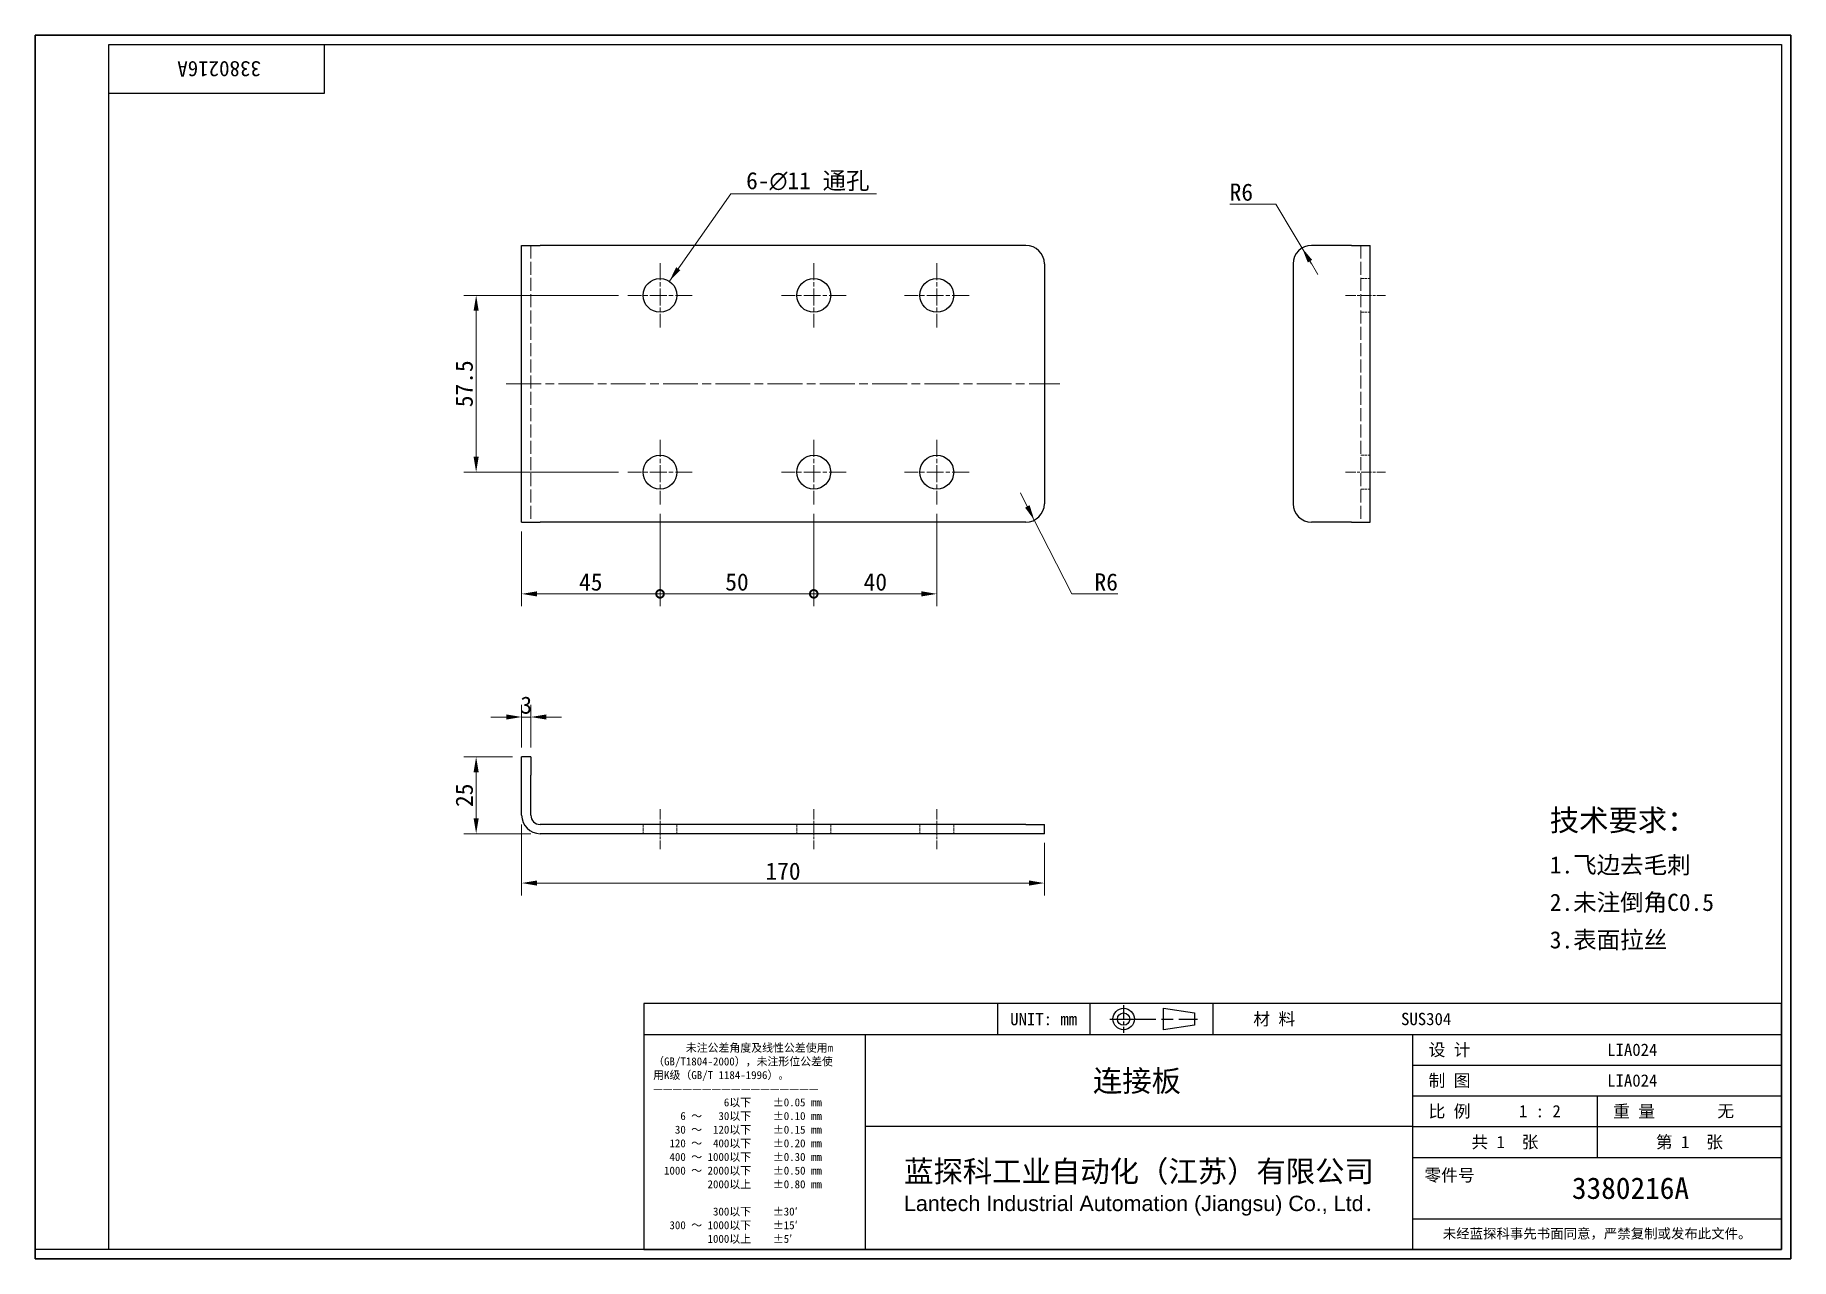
# Model space of a CAD drawing. Header units: millimetres. Extents: x 12 to 583, y 11 to 409.
import ezdxf
from ezdxf.enums import TextEntityAlignment as Align

# ---------------------------------------------------------------- set-up
doc = ezdxf.new("R2010")
doc.units = ezdxf.units.MM
doc.header["$LTSCALE"] = 2
doc.linetypes.add('CHAIN', pattern=[0.3543, 0.2362, -0.0295, 0.0591, -0.0295])
doc.linetypes.add('DASHED', pattern=[0.2067, 0.1654, -0.0413])
for name, color, linetype, lineweight in [('1', 7, 'Continuous', 18), ('可见 (ISO)', 7, 'Continuous', 25), ('图框 (ISO)', 7, 'Continuous', 35), ('标题 (ISO)', 7, 'Continuous', 25)]:
    doc.layers.add(name, color=color, linetype=linetype, lineweight=lineweight)
for name, color, linetype, lineweight, true_color in [('中心标记 (ISO)', 1, 'CHAIN', 18, 0xff0000), ('中心线 (ISO)', 1, 'CHAIN', 18, 0xff0000), ('尺寸 (ISO)', 7, 'Continuous', 18, 0x008000), ('符号 (ISO)', 7, 'Continuous', 18, 0x008000), ('隐藏 (ISO)', 5, 'DASHED', 18, 0x0000ff)]:
    doc.layers.add(name, color=color, linetype=linetype, lineweight=lineweight, true_color=true_color)
doc.styles.add('文本样式164', font='SimSun.ttf')
doc.styles.add('文本样式165', font='SimSun.ttf')
doc.styles.add('文本样式74', font='SimSun.ttf')
doc.styles.add('最新国标', font='simfang.ttf')
doc.styles.add('注释文本 (ISO)', font='simfang.ttf')
doc.dimstyles.new('默认 (GB)', dxfattribs={"dimscale": 2, "dimtxt": 2.8, "dimasz": 2.5, "dimexe": 2, "dimexo": 1.5, "dimgap": 0.5, "dimtad": 1, "dimtoh": 1, "dimdsep": 46, "dimtxsty": '最新国标', "dimcen": 0.09, "dimdle": 10, "dimclrd": 256, "dimclre": 256, "dimclrt": 256, "dimaunit": 1, "dimadec": 3, "dimazin": 2, "dimtfac": 0.535714, "dimtdec": 3, "dimtmove": 0, "dimatfit": 3, "dimfxl": 0, "dimtolj": 1, "dimlwd": -1, "dimlwe": -1, "dimarcsym": 0})
doc.dimstyles.new('默认 (GB)$7', dxfattribs={"dimscale": 2, "dimtxt": 2.8, "dimasz": 2.5, "dimexe": 2, "dimexo": 1.5, "dimgap": 0.5, "dimtad": 1, "dimtoh": 1, "dimdsep": 46, "dimtxsty": '最新国标', "dimcen": 0.09, "dimdle": 10, "dimclrd": 256, "dimclre": 256, "dimclrt": 256, "dimaunit": 1, "dimadec": 3, "dimazin": 2, "dimtfac": 0.535714, "dimtdec": 3, "dimtmove": 0, "dimatfit": 3, "dimfxl": 0, "dimtolj": 1, "dimlwd": -1, "dimlwe": -1, "dimarcsym": 0})

# ---------------------------------------------------------------- blocks, each defined once
blk = doc.blocks.new('图框 最新国标')
at = {"layer": '图框 (ISO)'}
for p, q in [((6, 7), (6, 204.5)), ((6, 204.5), (291.5, 204.5)), ((291.5, 204.5), (291.5, 5.5)), ((6, 7), (6, 5.5)), ((6, 7), (6, 5.5)), ((291.5, 5.5), (6, 5.5))]:
    blk.add_line(p, q, dxfattribs=at)
at = {"layer": '图框 (ISO)', "color": 7, "linetype": 'Continuous', "lineweight": 25}
for p, q in [((18, 203), (290, 203)), ((18, 7), (18, 203)), ((18, 203), (290, 203)), ((53, 203), (53, 195)), ((290, 203), (290, 7)), ((290, 203), (290, 7)), ((53, 195), (18, 195)), ((290, 7), (6, 7)), ((290, 7), (18, 7))]:
    blk.add_line(p, q, dxfattribs=at)
at = {"layer": '图框 (ISO)', "style": '文本样式74'}
blk.add_attdef('零件代号_001', (42.72, 200.25), '', height=2.5, rotation=180, dxfattribs=at)
blk = doc.blocks.new('标题栏 最新国标')
at = {"layer": '标题 (ISO)'}
for p, q in [((381.98, -183.84), (196.98, -183.84)), ((196.98, -183.84), (196.98, -223.84)), ((254.48, -183.84), (254.48, -188.84)), ((269.48, -183.84), (269.48, -188.84)), ((281.48, -188.09), (281.48, -184.59)), ((281.48, -184.59), (286.48, -185.34)), ((286.48, -185.34), (286.48, -187.34)), ((289.48, -183.84), (289.48, -188.84)), ((381.98, -223.84), (381.98, -183.84)), ((383.48, -183.84), (383.48, -225.34)), ((286.48, -187.34), (281.48, -188.09)), ((196.98, -188.84), (381.98, -188.84)), ((232.98, -188.84), (232.98, -223.84)), ((321.98, -188.84), (321.98, -223.84)), ((321.98, -193.84), (381.98, -193.84)), ((321.98, -198.84), (381.98, -198.84)), ((351.98, -198.84), (351.98, -208.84)), ((321.98, -203.84), (232.98, -203.84)), ((321.98, -203.84), (381.98, -203.84)), ((321.98, -208.84), (381.98, -208.84)), ((321.98, -218.84), (381.98, -218.84)), ((196.98, -223.84), (381.98, -223.84)), ((383.48, -225.34), (196.98, -225.34))]:
    blk.add_line(p, q, dxfattribs=at)
at = {"layer": '标题 (ISO)', "linetype": 'CHAIN', "ltscale": 5.000333}
blk.add_line((274.98, -184.09), (274.98, -188.59), dxfattribs=at)
at = {"layer": '标题 (ISO)', "linetype": 'CHAIN', "ltscale": 15.834605}
blk.add_line((272.73, -186.34), (286.98, -186.34), dxfattribs=at)
at = {"layer": '标题 (ISO)'}
for radius in [1.75, 1]:
    blk.add_circle((274.98, -186.34), radius, dxfattribs=at)
at = {"layer": '1', "style": '文本样式164'}
for s, p in [('UNIT: mm', (261.98, -186.34)), ('材 料', (299.48, -186.34)), ('设 计', (327.98, -191.34)), ('制 图', (327.98, -196.34)), ('比 例', (327.98, -201.34)), ('重 量', (357.98, -201.34)), ('共 1  张', (336.98, -206.34)), ('第 1  张', (366.98, -206.34))]:
    blk.add_text(s, height=2, dxfattribs=at).set_placement(p, align=Align.MIDDLE_CENTER)
at = {"layer": '标题 (ISO)', "style": '注释文本 (ISO)'}
for s, insert, char_height, attachment_point, line_spacing_factor in [('\\fSimSun|b0|i0;{\\H1.3000;      未注公差角度及线性公差使用m\\P}\\fSimSun|b0|i0;{\\H1.3000;（GB/T1804-2000），未注形位公差使\\P}\\fSimSun|b0|i0;{\\H1.3000;用K级（GB/T 1184-1996）。\\P}\\fSimSun|b0|i0;{\\H1.3000;—————————————————\\P}\\fSimSun|b0|i0;{\\H1.3000;             6以下    ±0.05 mm\\P}\\fSimSun|b0|i0;{\\H1.3000;     6 ～   30以下    ±0.10 mm\\P}\\fSimSun|b0|i0;{\\H1.3000;    30 ～  120以下    ±0.15 mm\\P}\\fSimSun|b0|i0;{\\H1.3000;   120 ～  400以下    ±0.20 mm\\P}\\fSimSun|b0|i0;{\\H1.3000;   400 ～ 1000以下    ±0.30 mm\\P}\\fSimSun|b0|i0;{\\H1.3000;  1000 ～ 2000以下    ±0.50 mm\\P}\\fSimSun|b0|i0;{\\H1.3000;          2000以上    ±0.80 mm\\P}\\fSimSun|b0|i0;{\\H1.3000;\\P}\\fSimSun|b0|i0;{\\H1.3000;           300以下    ±30′\\P}\\fSimSun|b0|i0;{\\H1.3000;   300 ～ 1000以下    ±15′\\P}\\fSimSun|b0|i0;{\\H1.3000;          1000以上    ±5′}', (198.48, -206.63), 1.3, 4, 1.023913), ('{\\fMicrosoft YaHei|b0|i0|c134|p34;\\H1.75x;蓝探科工业自动化（江苏）有限公司\\P\\fArial|b0|i0|c0|p34;\\H0.71429x;Lantech Industrial Automation (Jiangsu) Co., Ltd\\fFangSong|b0|i0|c134|p49;.\\H1.15195x; }', (277.48, -213.84), 2, 5, 0.978695)]:
    blk.add_mtext(s, dxfattribs=dict(at, insert=insert, char_height=char_height, attachment_point=attachment_point, line_spacing_factor=line_spacing_factor))
at = {"layer": '标题 (ISO)', "attachment_point": 5, "style": '注释文本 (ISO)'}
for s, insert, char_height in [('\\fFangSong|b0|i0;零件号', (327.98, -211.84), 2), ('\\fSimSun|b0|i0;{\\H1.6000;未经蓝探科事先书面同意，严禁复制或发布此文件。}', (351.98, -221.34), 1.6)]:
    blk.add_mtext(s, dxfattribs=dict(at, insert=insert, char_height=char_height))
at = {"layer": '标题 (ISO)'}
for tag, p, height, style in [('材料_001', (320.09, -187.33), 2, '注释文本 (ISO)'), ('设计人_001', (353.61, -192.33), 2, '注释文本 (ISO)'), ('库存编号_001', (269.98, -198.14), 3.5, '文本样式165'), ('设计人_001', (353.61, -197.33), 2, '注释文本 (ISO)'), ('视图比例_001', (339.26, -202.33), 2, '注释文本 (ISO)'), ('质量\\P3;_001', (371.53, -202.3), 2, '注释文本 (ISO)'), ('零件代号_001', (347.87, -215.59), 3.5, '文本样式165')]:
    blk.add_attdef(tag, p, '', height=height, dxfattribs=dict(at, style=style))
blk = doc.blocks.new('_DotSmall')
at = {"color": 0, "linetype": 'ByBlock', "const_width": 0.5}
blk.add_lwpolyline([(-0.0625, 0, 1), (0.0625, 0, 1)], format="xyb", close=True, dxfattribs=at)
blk = doc.blocks.new('*D5')
at = {"layer": 'Defpoints', "color": 0, "transparency": 16777216}
for p in [(215.23, 256.36), (170.23, 250.61), (215.23, 227.28)]:
    blk.add_point(p, dxfattribs=at)
at = {"layer": '尺寸 (ISO)', "color": 116, "true_color": 0x00803f, "transparency": 16777216}
for p, q in [((215.23, 253.36), (215.23, 223.28)), ((170.23, 247.61), (170.23, 223.28)), ((175.23, 227.28), (215.23, 227.28))]:
    blk.add_line(p, q, dxfattribs=at)
blk.add_solid([(175.23, 228.11), (175.23, 226.44), (170.23, 227.28)], dxfattribs=at)
at = {"layer": '尺寸 (ISO)', "color": 116, "true_color": 0x00803f, "transparency": 16777216, "xscale": 5, "yscale": 5, "zscale": 5}
blk.add_blockref('_DotSmall', (215.23, 227.28), dxfattribs=at)
at = {"layer": '尺寸 (ISO)', "transparency": 16777216, "insert": (192.71, 231.11), "char_height": 5.6, "attachment_point": 5, "style": '最新国标'}
blk.add_mtext('\\A1;45', dxfattribs=at)
blk = doc.blocks.new('*D7')
at = {"layer": 'Defpoints', "color": 0, "transparency": 16777216}
for p in [(215.23, 256.36), (265.23, 256.36), (265.23, 227.28)]:
    blk.add_point(p, dxfattribs=at)
at = {"layer": '尺寸 (ISO)', "color": 116, "true_color": 0x00803f, "transparency": 16777216}
for p, q in [((215.23, 253.36), (215.23, 223.28)), ((265.23, 253.36), (265.23, 223.28)), ((215.23, 227.28), (265.23, 227.28))]:
    blk.add_line(p, q, dxfattribs=at)
at = {"layer": '尺寸 (ISO)', "color": 116, "true_color": 0x00803f, "transparency": 16777216, "xscale": 5, "yscale": 5, "zscale": 5, "rotation": 180}
blk.add_blockref('_DotSmall', (215.23, 227.28), dxfattribs=at)
at = {"layer": '尺寸 (ISO)', "color": 116, "true_color": 0x00803f, "transparency": 16777216, "xscale": 5, "yscale": 5, "zscale": 5}
blk.add_blockref('_DotSmall', (265.23, 227.28), dxfattribs=at)
at = {"layer": '尺寸 (ISO)', "transparency": 16777216, "insert": (240.25, 231.11), "char_height": 5.6, "attachment_point": 5, "style": '最新国标'}
blk.add_mtext('\\A1;50', dxfattribs=at)
blk = doc.blocks.new('*D8')
at = {"layer": 'Defpoints', "color": 0, "transparency": 16777216}
for p in [(265.23, 256.36), (305.23, 256.36), (305.23, 227.28)]:
    blk.add_point(p, dxfattribs=at)
at = {"layer": '尺寸 (ISO)', "color": 116, "true_color": 0x00803f, "transparency": 16777216}
for p, q in [((265.23, 253.36), (265.23, 223.28)), ((305.23, 253.36), (305.23, 223.28)), ((265.23, 227.28), (300.23, 227.28))]:
    blk.add_line(p, q, dxfattribs=at)
blk.add_solid([(300.23, 228.11), (300.23, 226.44), (305.23, 227.28)], dxfattribs=at)
at = {"layer": '尺寸 (ISO)', "color": 116, "true_color": 0x00803f, "transparency": 16777216, "xscale": 5, "yscale": 5, "zscale": 5, "rotation": 180}
blk.add_blockref('_DotSmall', (265.23, 227.28), dxfattribs=at)
at = {"layer": '尺寸 (ISO)', "transparency": 16777216, "insert": (285.25, 231.11), "char_height": 5.6, "attachment_point": 5, "style": '最新国标'}
blk.add_mtext('\\A1;40', dxfattribs=at)
blk = doc.blocks.new('*D9')
at = {"layer": 'Defpoints', "color": 0, "transparency": 16777216}
for p in [(204.73, 324.36), (155.43, 266.86), (204.73, 266.86)]:
    blk.add_point(p, dxfattribs=at)
at = {"layer": '尺寸 (ISO)', "color": 116, "true_color": 0x00803f, "transparency": 16777216}
for p, q in [((201.73, 324.36), (151.43, 324.36)), ((155.43, 319.36), (155.43, 271.86)), ((201.73, 266.86), (151.43, 266.86))]:
    blk.add_line(p, q, dxfattribs=at)
for points in [[(154.6, 319.36), (156.26, 319.36), (155.43, 324.36)], [(154.6, 271.86), (156.26, 271.86), (155.43, 266.86)]]:
    blk.add_solid(points, dxfattribs=at)
at = {"layer": '尺寸 (ISO)', "transparency": 16777216, "insert": (151.58, 295.61), "char_height": 5.6, "attachment_point": 5, "rotation": 90, "style": '最新国标'}
blk.add_mtext('\\A1;57.5', dxfattribs=at)
blk = doc.blocks.new('*D10')
at = {"layer": 'Defpoints', "color": 0, "transparency": 16777216}
for p in [(334.23, 256.61), (336.95, 251.26)]:
    blk.add_point(p, dxfattribs=at)
at = {"layer": '尺寸 (ISO)', "color": 116, "true_color": 0x00803f, "transparency": 16777216}
for p, q in [((334.68, 255.72), (332.41, 260.18)), ((334.23, 256.61), (336.95, 251.26)), ((336.95, 251.26), (339.21, 246.81)), ((349.15, 227.28), (339.21, 246.81)), ((364.1, 227.28), (349.15, 227.28))]:
    blk.add_line(p, q, dxfattribs=at)
blk.add_solid([(335.42, 256.1), (333.94, 255.34), (336.95, 251.26)], dxfattribs=at)
at = {"layer": '尺寸 (ISO)', "transparency": 16777216, "insert": (360.34, 231.11), "char_height": 5.6, "attachment_point": 5, "style": '最新国标'}
blk.add_mtext('\\A1;R6', dxfattribs=at)
blk = doc.blocks.new('*D11')
at = {"layer": 'Defpoints', "color": 0, "transparency": 16777216}
for p in [(424.04, 339.76), (427.12, 334.61)]:
    blk.add_point(p, dxfattribs=at)
at = {"layer": '尺寸 (ISO)', "color": 116, "true_color": 0x00803f, "transparency": 16777216}
for p, q in [((400.52, 354.06), (415.47, 354.06)), ((415.47, 354.06), (421.47, 344.05)), ((424.04, 339.76), (421.47, 344.05)), ((427.12, 334.61), (424.04, 339.76)), ((426.61, 335.47), (429.18, 331.18))]:
    blk.add_line(p, q, dxfattribs=at)
blk.add_solid([(427.32, 335.9), (425.89, 335.04), (424.04, 339.76)], dxfattribs=at)
at = {"layer": '尺寸 (ISO)', "transparency": 16777216, "insert": (404.28, 357.89), "char_height": 5.6, "attachment_point": 5, "style": '最新国标'}
blk.add_mtext('\\A1;R6', dxfattribs=at)
blk = doc.blocks.new('*D12')
at = {"layer": 'Defpoints', "color": 0, "transparency": 16777216}
for p in [(170.23, 155.28), (340.23, 149.28), (340.23, 133.23)]:
    blk.add_point(p, dxfattribs=at)
at = {"layer": '尺寸 (ISO)', "color": 116, "true_color": 0x00803f, "transparency": 16777216}
for p, q in [((170.23, 152.28), (170.23, 129.23)), ((340.23, 146.28), (340.23, 129.23)), ((175.23, 133.23), (335.23, 133.23))]:
    blk.add_line(p, q, dxfattribs=at)
for points in [[(175.23, 134.07), (175.23, 132.4), (170.23, 133.23)], [(335.23, 134.07), (335.23, 132.4), (340.23, 133.23)]]:
    blk.add_solid(points, dxfattribs=at)
at = {"layer": '尺寸 (ISO)', "transparency": 16777216, "insert": (255.23, 137.06), "char_height": 5.6, "attachment_point": 5, "style": '最新国标'}
blk.add_mtext('\\A1;170', dxfattribs=at)
blk = doc.blocks.new('*D13')
at = {"layer": 'Defpoints', "color": 0, "transparency": 16777216}
for p in [(155.43, 174.28), (170.23, 174.28), (176.23, 149.28)]:
    blk.add_point(p, dxfattribs=at)
at = {"layer": '尺寸 (ISO)', "color": 116, "true_color": 0x00803f, "transparency": 16777216}
for p, q in [((167.23, 174.28), (151.43, 174.28)), ((155.43, 154.28), (155.43, 169.28)), ((173.23, 149.28), (151.43, 149.28))]:
    blk.add_line(p, q, dxfattribs=at)
for points in [[(154.6, 169.28), (156.26, 169.28), (155.43, 174.28)], [(154.6, 154.28), (156.26, 154.28), (155.43, 149.28)]]:
    blk.add_solid(points, dxfattribs=at)
at = {"layer": '尺寸 (ISO)', "transparency": 16777216, "insert": (151.6, 161.78), "char_height": 5.6, "attachment_point": 5, "rotation": 90, "style": '最新国标'}
blk.add_mtext('\\A1;25', dxfattribs=at)
blk = doc.blocks.new('*D14')
at = {"layer": 'Defpoints', "color": 0, "transparency": 16777216}
for p in [(170.23, 187.23), (170.23, 174.28), (173.23, 174.28)]:
    blk.add_point(p, dxfattribs=at)
at = {"layer": '尺寸 (ISO)', "color": 116, "true_color": 0x00803f, "transparency": 16777216}
for p, q in [((170.23, 177.28), (170.23, 191.23)), ((173.23, 177.28), (173.23, 191.23)), ((165.23, 187.23), (160.23, 187.23)), ((173.23, 187.23), (170.23, 187.23)), ((178.23, 187.23), (183.23, 187.23))]:
    blk.add_line(p, q, dxfattribs=at)
for points in [[(165.23, 188.06), (165.23, 186.4), (170.23, 187.23)], [(178.23, 188.06), (178.23, 186.4), (173.23, 187.23)]]:
    blk.add_solid(points, dxfattribs=at)
at = {"layer": '尺寸 (ISO)', "transparency": 16777216, "insert": (171.73, 191.06), "char_height": 5.6, "attachment_point": 5, "style": '最新国标'}
blk.add_mtext('\\A1;3', dxfattribs=at)

msp = doc.modelspace()

# ---------------------------------------------------------------- linework, layer by layer
at = {"layer": '中心标记 (ISO)', "ltscale": 11.667578}
for p, q in [((215.2256, 334.8617), (215.2256, 313.8617)), ((265.2256, 334.8617), (265.2256, 313.8617)), ((305.2256, 334.8617), (305.2256, 313.8617)), ((225.7256, 324.3617), (204.7256, 324.3617)), ((275.7256, 324.3617), (254.7256, 324.3617)), ((315.7256, 324.3617), (294.7256, 324.3617)), ((215.2256, 277.3617), (215.2256, 256.3617)), ((265.2256, 277.3617), (265.2256, 256.3617)), ((305.2256, 277.3617), (305.2256, 256.3617)), ((225.7256, 266.8617), (204.7256, 266.8617)), ((275.7256, 266.8617), (254.7256, 266.8617)), ((315.7256, 266.8617), (294.7256, 266.8617))]:
    msp.add_line(p, q, dxfattribs=at)
at = {"layer": '中心线 (ISO)', "ltscale": 7.222748}
for p, q in [((438.1236, 324.3617), (451.1236, 324.3617)), ((438.1236, 266.8617), (451.1236, 266.8617)), ((215.2256, 157.279), (215.2256, 144.279)), ((265.2256, 157.279), (265.2256, 144.279)), ((305.2256, 157.279), (305.2256, 144.279))]:
    msp.add_line(p, q, dxfattribs=at)
at = {"layer": '中心线 (ISO)', "ltscale": 23.990969}
msp.add_line((165.2256, 295.6117), (345.2256, 295.6117), dxfattribs=at)
at = {"layer": '可见 (ISO)'}
for p, q in [((170.2256, 250.6117), (170.2256, 340.6117)), ((170.2256, 340.6117), (176.2256, 340.6117)), ((334.2256, 340.6117), (176.2256, 340.6117)), ((440.1236, 340.6117), (427.1236, 340.6117)), ((440.1236, 340.6117), (446.1236, 340.6117)), ((446.1236, 250.6117), (446.1236, 340.6117)), ((340.2256, 334.6117), (340.2256, 256.6117)), ((421.1236, 334.6117), (421.1236, 256.6117)), ((170.2256, 250.6117), (176.2256, 250.6117)), ((334.2256, 250.6117), (176.2256, 250.6117)), ((440.1236, 250.6117), (427.1236, 250.6117)), ((440.1236, 250.6117), (446.1236, 250.6117)), ((173.2256, 174.279), (170.2256, 174.279)), ((170.2256, 168.279), (170.2256, 174.279)), ((173.2256, 174.279), (173.2256, 168.279)), ((170.2256, 155.279), (170.2256, 168.279)), ((173.2256, 155.279), (173.2256, 168.279)), ((334.2256, 152.279), (176.2256, 152.279)), ((334.2256, 149.279), (176.2256, 149.279)), ((334.2256, 152.279), (340.2256, 152.279)), ((340.2256, 149.279), (334.2256, 149.279)), ((340.2256, 149.279), (340.2256, 152.279))]:
    msp.add_line(p, q, dxfattribs=at)
for centre in [(215.2256, 324.3617), (265.2256, 324.3617), (305.2256, 324.3617), (215.2256, 266.8617), (265.2256, 266.8617), (305.2256, 266.8617)]:
    msp.add_circle(centre, 5.5, dxfattribs=at)
for centre, radius, start, end in [((334.2256, 334.6117), 6, 0, 90), ((427.1236, 334.6117), 6, 90, 180), ((334.2256, 256.6117), 6, 270, 0), ((427.1236, 256.6117), 6, 180, 270), ((176.2256, 155.279), 6, 180, 270), ((176.2256, 155.279), 3, 180, 270)]:
    msp.add_arc(centre, radius, start, end, dxfattribs=at)
at = {"layer": '隐藏 (ISO)', "ltscale": 12.806284}
for p, q in [((173.2256, 340.6117), (173.2256, 250.6117)), ((443.1236, 340.6117), (443.1236, 250.6117))]:
    msp.add_line(p, q, dxfattribs=at)
at = {"layer": '隐藏 (ISO)', "ltscale": 2.856945}
for p, q in [((443.1236, 329.8617), (446.1236, 329.8617)), ((443.1236, 318.8617), (446.1236, 318.8617)), ((443.1236, 272.3617), (446.1236, 272.3617)), ((443.1236, 261.3617), (446.1236, 261.3617)), ((209.7256, 152.279), (209.7256, 149.279)), ((220.7256, 152.279), (220.7256, 149.279)), ((259.7256, 152.279), (259.7256, 149.279)), ((270.7256, 152.279), (270.7256, 149.279)), ((299.7256, 152.279), (299.7256, 149.279)), ((310.7256, 152.279), (310.7256, 149.279))]:
    msp.add_line(p, q, dxfattribs=at)

# ---------------------------------------------------------------- block references
at = {"xscale": 2, "yscale": 2, "zscale": 2}
msp.add_blockref('图框 最新国标', (0, 0), dxfattribs=at).add_auto_attribs({'零件代号_001': '3380216A'})
ref = msp.add_blockref('标题栏 最新国标', (-183.9651, 461.6886), dxfattribs=dict(xscale=2, yscale=2, zscale=2))
ref.add_attrib('零件代号_001', '3380216A', (511.7821, 30.5), dxfattribs={"layer": '标题 (ISO)', "height": 7, "style": '文本样式165'})
ref.add_attrib('库存编号_001', '连接板', (356.0028, 65.4022), dxfattribs={"layer": '标题 (ISO)', "height": 7, "style": '文本样式165'})
ref.add_attrib('质量\\P3;_001', '无', (559.0857, 57.08), dxfattribs={"layer": '标题 (ISO)', "height": 4, "style": '注释文本 (ISO)'})
ref.add_attrib('视图比例_001', '1 : 2', (494.56, 57.0343), dxfattribs={"layer": '标题 (ISO)', "height": 4, "style": '注释文本 (ISO)'})
ref.add_attrib('设计人_001', 'LIA024', (523.2571, 77.0229), dxfattribs={"layer": '标题 (ISO)', "height": 4, "style": '注释文本 (ISO)'})
ref.add_attrib('设计人_001', 'LIA024', (523.2571, 67.0229), dxfattribs={"layer": '标题 (ISO)', "height": 4, "style": '注释文本 (ISO)'})
ref.add_attrib('材料_001', 'SUS304', (456.2229, 87.0229), dxfattribs={"layer": '标题 (ISO)', "height": 4, "style": '注释文本 (ISO)'})

# ---------------------------------------------------------------- texts
at = {"layer": '符号 (ISO)'}
for s, insert, char_height, width, attachment_point, line_spacing_factor, style in [('6-\\fAIGDT|b0|i0;{\\H5.6000;n}\\fFangSong|b0|i0;{\\H5.6000;11 通孔}', (243.2276, 358.2658), 5.6, 44.442011, 7, 0.49, '最新国标'), ('{\\H1.75x;技术要求：\\H0.8x;\\P1.飞边去毛刺\\P2.未注倒角C0.5\\P3.表面拉丝}', (504.5825, 134.2683), 4, 58.685379, 4, 1.305367, '注释文本 (ISO)')]:
    msp.add_mtext(s, dxfattribs=dict(at, insert=insert, char_height=char_height, width=width, attachment_point=attachment_point, line_spacing_factor=line_spacing_factor, style=style))

# ---------------------------------------------------------------- dimensions: what is measured, and where the dimension line sits
at = {"layer": '尺寸 (ISO)', "color": 116, "true_color": 0x00803f}
for center, mpoint, picture, middle in [((427.1236, 334.6117), (424.0394, 339.7583), '*D11', (404.278, 354.0585)), ((334.2256, 256.6117), (336.946, 251.2638), '*D10', (360.3395, 227.2771))]:
    dim = msp.add_radius_dim(center=center, mpoint=mpoint, dimstyle='默认 (GB)', override={"dimgap": 0.5, "dimtih": 1, "dimdec": 2, "dimlfac": 1, "dimcen": 0, "dimtol": 0, "dimlim": 0, "dimtp": 0, "dimtm": 0, "dimtdec": 3}, dxfattribs=at)
    dim.commit()
    dim.dimension.update_dxf_attribs({"geometry": picture, "text_midpoint": middle, "dimtype": 164})
for base, p1, p2, angle, override, picture, middle in [((155.4313, 266.8617), (204.7256, 324.3617), (204.7256, 266.8617), 90, {"dimgap": 0.5, "dimtoh": 0, "dimdec": 2, "dimtol": 0, "dimlim": 0, "dimtp": 0, "dimtm": 0, "dimtdec": 3, "dimtofl": 0, "dimatfit": 1}, '*D9', (155.4313, 295.6117)), ((215.2256, 227.2771), (170.2256, 250.6117), (215.2256, 256.3617), 180, {"dimgap": 0.5, "dimtoh": 0, "dimdec": 2, "dimblk2": 'DotSmall', "dimsah": 1, "dimdle": 0, "dimtol": 0, "dimlim": 0, "dimtp": 0, "dimtm": 0, "dimtdec": 3, "dimtofl": 0, "dimatfit": 1}, '*D5', (192.7056, 227.2771)), ((265.2256, 227.2771), (215.2256, 256.3617), (265.2256, 256.3617), 180, {"dimgap": 0.5, "dimtoh": 0, "dimdec": 2, "dimblk1": 'DotSmall', "dimblk2": 'DotSmall', "dimsah": 1, "dimdle": 0, "dimtol": 0, "dimlim": 0, "dimtp": 0, "dimtm": 0, "dimtdec": 3, "dimtofl": 0, "dimatfit": 1}, '*D7', (240.2456, 227.2771)), ((305.2256, 227.2771), (265.2256, 256.3617), (305.2256, 256.3617), 180, {"dimgap": 0.5, "dimtoh": 0, "dimdec": 2, "dimblk1": 'DotSmall', "dimsah": 1, "dimdle": 0, "dimtol": 0, "dimlim": 0, "dimtp": 0, "dimtm": 0, "dimtdec": 3, "dimtofl": 0, "dimatfit": 1}, '*D8', (285.2456, 227.2771)), ((170.2256, 187.23), (173.2256, 174.279), (170.2256, 174.279), 180, {"dimgap": 0.5, "dimtoh": 0, "dimdec": 2, "dimtol": 0, "dimlim": 0, "dimtp": 0, "dimtm": 0, "dimtdec": 3, "dimtofl": 1, "dimatfit": 1}, '*D14', (171.7256, 187.23)), ((155.4313, 174.279), (176.2256, 149.279), (170.2256, 174.279), 90, {"dimgap": 0.5, "dimtoh": 0, "dimdec": 2, "dimtol": 0, "dimlim": 0, "dimtp": 0, "dimtm": 0, "dimtdec": 3, "dimtofl": 0, "dimatfit": 1}, '*D13', (155.4313, 161.779))]:
    dim = msp.add_linear_dim(base=base, p1=p1, p2=p2, angle=angle, dimstyle='默认 (GB)', override=override, dxfattribs=at)
    dim.commit()
    dim.dimension.update_dxf_attribs({"geometry": picture, "text_midpoint": middle, "dimtype": 160})
dim = msp.add_linear_dim(base=(340.2256, 133.2324), p1=(170.2256, 155.279), p2=(340.2256, 149.279), dimstyle='默认 (GB)', override={"dimgap": 0.5, "dimtoh": 0, "dimdec": 2, "dimtol": 0, "dimlim": 0, "dimtp": 0, "dimtm": 0, "dimtdec": 3, "dimtofl": 0, "dimatfit": 1}, dxfattribs=at)
dim.commit()
dim.dimension.update_dxf_attribs({"geometry": '*D12', "text_midpoint": (255.2256, 133.2324), "dimtype": 160})

# ---------------------------------------------------------------- leaders
at = {"layer": '符号 (ISO)', "annotation_type": 0, "has_hookline": 1, "hookline_direction": 0, "text_width": 42.3539}
msp.add_leader([(218.2723, 328.9407), (238.2276, 357.3325), (243.2276, 357.3325)], dimstyle='默认 (GB)$7', override={"dimgap": 0, "dimtad": 1}, dxfattribs=at)

doc.saveas('drawing.dxf')
